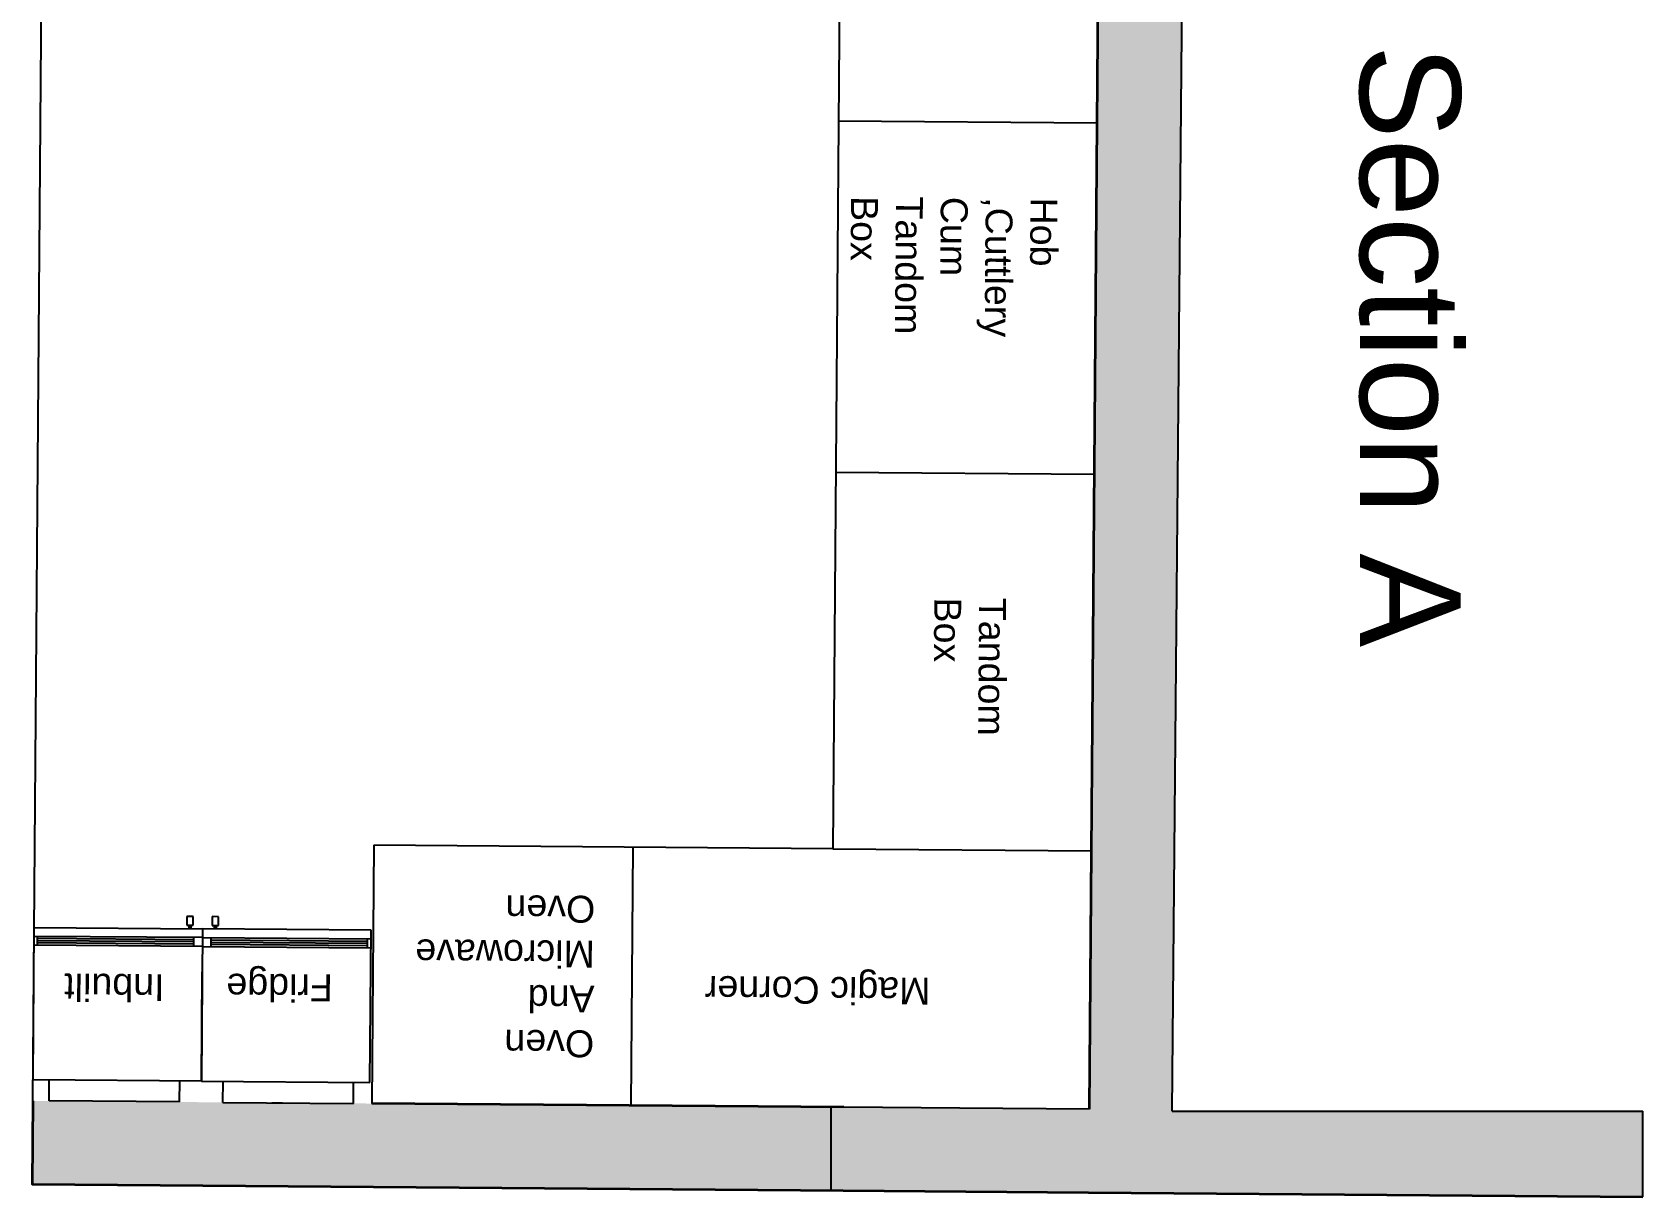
# Model space of a CAD drawing. Header units: millimetres. Extents: x 2258 to 5600, y 711 to 2563.
# Drawn here: x 4608.7 to 4758.3, y 2347.6 to 2455.8 of the extents above; entities that cross this region are included whole.
import ezdxf

# ---------------------------------------------------------------- set-up
doc = ezdxf.new("R2010")
doc.units = ezdxf.units.MM
for name, color, linetype, lineweight in [('PQI-A-IN-FURN', 39, 'Continuous', 13), ('PQI-A-IN-FURN-KIT', 37, 'Continuous', 13), ('PQI-A-WALL', 30, 'Continuous', 50), ('PQI-ST-COLM', 34, 'Continuous', 40)]:
    doc.layers.add(name, color=color, linetype=linetype, lineweight=lineweight)
doc.styles.get("Standard").update_dxf_attribs({"font": 'arial.ttf'})

# ---------------------------------------------------------------- blocks, each defined once
blk = doc.blocks.new('A$C720672EA')
for p, q in [((731.6, 854.1), (701.6, 854.1)), ((701.6, 854.1), (701.6, 814.1)), ((731.6, 814.1), (731.6, 854.1)), ((818.4, 854.1), (818.4, 814.1)), ((848.4, 854.1), (818.4, 854.1)), ((848.4, 814.1), (848.4, 854.1)), ((0, 97.1), (0, 797.1)), ((0, 797.1), (775, 797.1)), ((775, 757.1), (0, 757.1)), ((15, 717.1), (15, 757.1)), ((735, 747.1), (15, 747.1)), ((701.6, 814.1), (731.6, 814.1)), ((711.6, 814.1), (711.6, 797.1)), ((721.6, 797.1), (721.6, 814.1)), ((735, 717.1), (735, 757.1)), ((775, 797.1), (775, 97.1)), ((1550.5, 797.1), (775, 797.1)), ((775, 797.1), (775, 97.1)), ((775, 757.1), (1550.5, 757.1)), ((815, 717.1), (815, 757.1)), ((815, 747.1), (1535, 747.1)), ((818.4, 814.1), (848.4, 814.1)), ((828.4, 814.1), (828.4, 797.1)), ((838.4, 797.1), (838.4, 814.1)), ((1535, 717.1), (1535, 757.1)), ((1550.5, 97.1), (1550.5, 797.1)), ((775, 717.1), (0, 717.1)), ((735, 737.1), (15, 737.1)), ((735, 727.1), (15, 727.1)), ((775, 717.1), (1550.5, 717.1)), ((815, 737.1), (1535, 737.1)), ((815, 727.1), (1535, 727.1)), ((775, 97.1), (775, 599.9)), ((775, 97.1), (775, 599.9)), ((775, 97.1), (0, 97.1)), ((75, 0), (75, 97.1)), ((675, 0), (675, 97.1)), ((775, 97.1), (1550.5, 97.1)), ((875, 0), (875, 97.1)), ((1475, 0), (1475, 97.1)), ((675, 0), (75, 0)), ((875, 0), (1475, 0))]:
    blk.add_line(p, q)

msp = doc.modelspace()

# ---------------------------------------------------------------- hatches: boundary and pattern name
at = {"true_color": 0x000000}
h = msp.add_hatch(color=18, dxfattribs=at)
h.dxf.hatch_style = 1
h.paths.add_polyline_path([(4758.319, 2355.563), (4714.61, 2355.563), (4715.679, 2477.075), (4707.848, 2477.075), (4706.883, 2355.738), (4694.883, 2355.833), (4684.106, 2355.918), (4682.895, 2355.927), (4682.895, 2348.201), (4684.036, 2348.192), (4706.822, 2348.012), (4758.319, 2347.607)])
h.paths.add_polyline_path([(4716.007, 2514.301), (4708.144, 2514.284), (4708.081, 2506.363), (4707.848, 2477.075), (4715.679, 2477.075)])
h.paths.add_polyline_path([(4708.144, 2514.284), (4688.512, 2514.241), (4688.451, 2506.518), (4708.081, 2506.363)])
at = {"layer": 'PQI-A-IN-FURN', "true_color": 0x000000}
h = msp.add_hatch(color=18, dxfattribs=at)
h.dxf.hatch_style = 1
h.paths.add_polyline_path([(4684.036, 2348.192), (4684.106, 2355.918), (4631.949, 2356.333), (4631.949, 2356.333), (4608.77, 2356.516), (4608.709, 2348.792)])

# ---------------------------------------------------------------- linework, layer by layer
for p, q in [((4714.61, 2355.563), (4716.007, 2514.301)), ((4608.77, 2356.518), (4609.769, 2483.137)), ((4683.892, 2482.553), (4683.084, 2379.927)), ((4683.617, 2447.554), (4707.611, 2447.365)), ((4683.359, 2414.925), (4707.352, 2414.736)), ((4640.45, 2380.263), (4640.261, 2356.267)), ((4683.084, 2379.927), (4640.45, 2380.263)), ((4664.349, 2356.073), (4664.538, 2380.073)), ((4683.084, 2379.927), (4707.072, 2379.738)), ((4706.883, 2355.738), (4707.072, 2379.738)), ((4706.883, 2355.738), (4706.973, 2367.066)), ((4706.973, 2367.066), (4706.972, 2367.066)), ((4640.261, 2356.267), (4640.261, 2356.267)), ((4682.895, 2355.927), (4664.349, 2356.073)), ((4682.895, 2355.927), (4682.895, 2348.201)), ((4694.883, 2355.833), (4684.106, 2355.918)), ((4706.883, 2355.738), (4694.883, 2355.833)), ((4714.61, 2355.563), (4758.319, 2355.563)), ((4758.319, 2347.607), (4758.319, 2355.563))]:
    msp.add_line(p, q)
at = {"layer": 'PQI-A-IN-FURN-KIT'}
for p in [(4630.968, 2356.341), (4631.949, 2356.333)]:
    msp.add_line(p, (4630.968, 2356.341), dxfattribs=at)
at = {"layer": 'PQI-A-WALL', "color": 0, "lineweight": 35, "ltscale": 1000}
for p, q in [((4708.081, 2506.363), (4706.883, 2355.738)), ((4684.03, 2348.192), (4706.822, 2348.012)), ((4706.822, 2348.012), (4758.319, 2347.607))]:
    msp.add_line(p, q, dxfattribs=at)
at = {"layer": 'PQI-A-WALL', "ltscale": 1000}
msp.add_line((4706.822, 2348.012), (4706.822, 2348.012), dxfattribs=at)
at = {"layer": 'PQI-ST-COLM', "color": 0, "lineweight": 35}
for points in [[(4608.77, 2356.518), (4608.709, 2348.792), (4684.036, 2348.192)], [(4684.106, 2355.918), (4640.261, 2356.267)]]:
    msp.add_lwpolyline(points, dxfattribs=at)

# ---------------------------------------------------------------- block references
at = {"xscale": 0.02018306628640876, "yscale": 0.02018306628640876, "zscale": 0.02018306628640876, "rotation": 359.548624805392}
msp.add_blockref('A$C720672EA', (4608.77, 2356.518), dxfattribs=at)

# ---------------------------------------------------------------- texts
at = {"attachment_point": 1}
for s, width, gutter_width, heights, insert, char_height, rotation in [('Section A', 65.57446, 46.785, [9.676], (4741.395, 2454.599), 9.3569, 270), ('Hob ,Cuttlery  \\PCum Tandom Box', 0.06758, 12.5, [0], (4703.952, 2440.41), 2.5, 269.54862), ('Tandom Box', 3.73013, 12.5, [0], (4699.178, 2403.227), 2.5, 269.54862), ('Oven  And Microwave Oven', 6.9441, 12.5, [0], (4660.902, 2360.555), 2.5, 179.54862), ('Fridge', 1.43104, 12.5, [0], (4636.63, 2365.753), 2.5, 179.54862)]:
    msp.add_mtext_dynamic_manual_height_columns(s, width=width, gutter_width=gutter_width, heights=heights, dxfattribs=dict(at, insert=insert, char_height=char_height, rotation=rotation))
at = {"char_height": 2.5, "attachment_point": 1, "rotation": 179.54862}
for s, insert in [('Inbuilt', (4620.991, 2365.774)), ('Magic Corner', (4692.14, 2365.454))]:
    msp.add_mtext(s, dxfattribs=dict(at, insert=insert))

doc.saveas('drawing.dxf')
